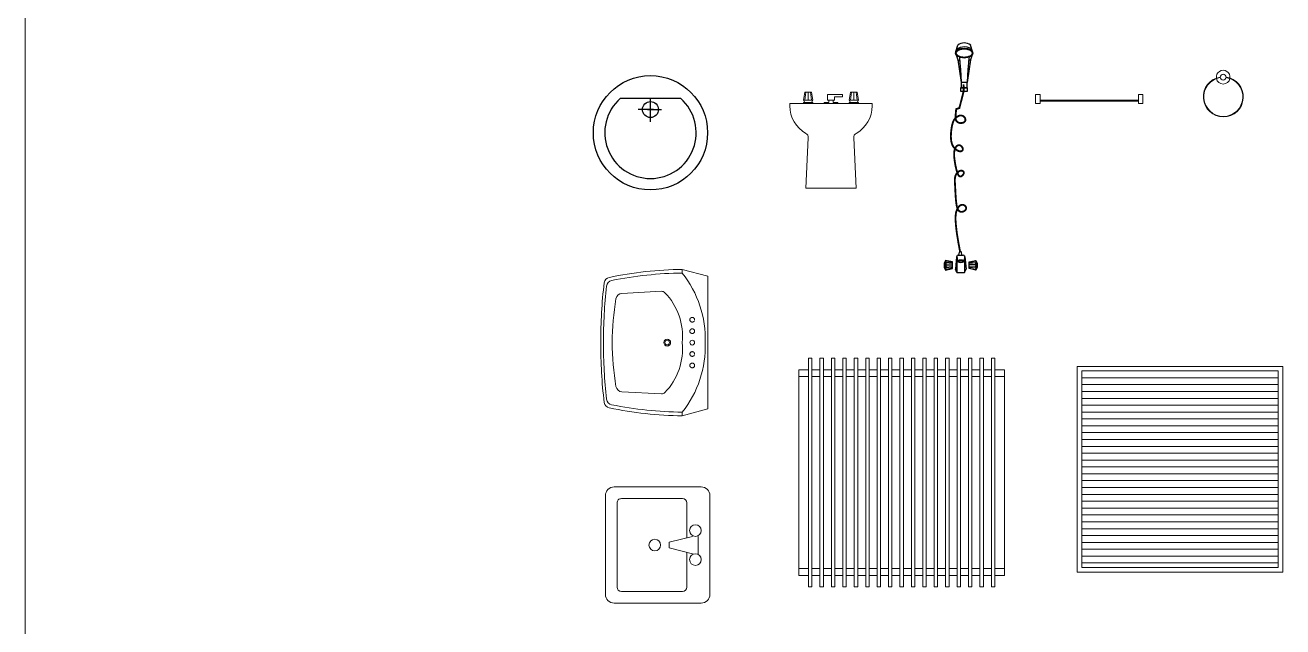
# Model space of a CAD drawing. Header units: inches. Extents: x 242965 to 445791, y 236206 to 423703.
# Drawn here: x 329306 to 334809, y 351889 to 354521 of the extents above; entities that cross this region are included whole.
import ezdxf

# ---------------------------------------------------------------- set-up
doc = ezdxf.new("R2010")
doc.units = ezdxf.units.IN
doc.header["$MEASUREMENT"] = 0
doc.linetypes.add('DASHEDX2', pattern=[1.5, 1, -0.5])
doc.layers.add('9', color=251, linetype='Continuous', lineweight=13)
doc.layers.add('e', color=96, linetype='Continuous', lineweight=5)
doc.layers.add('HATCH', color=8, linetype='Continuous')
doc.layers.add('NOI THAT', color=42, linetype='Continuous')
doc.styles.add('ATT', font='txt')

# ---------------------------------------------------------------- blocks, each defined once
blk = doc.blocks.new('AE5Z02')
blk.add_circle((0, 0), 12.5)
for centre, radius, start, end in [((0.6, -86.2), 87.5, 98.6337, 82.2156), ((0, 0), 30, 352.9195, 187.9298), ((0.6, -86.2), 85.5, 98.7607, 82.0886), ((0, 0), 30, 191.8159, 349.0334)]:
    blk.add_arc(centre, radius, start, end)
blk = doc.blocks.new('A$C67C63A3D')
at = {"layer": 'HATCH'}
for p, q in [((51.6, 966.7), (59.3, 994.9)), ((123.9, 967), (115.9, 994.9)), ((52.3, 952.5), (59.3, 931.3)), ((123.1, 952.1), (115.9, 931.3)), ((59.3, 931.3), (68.6, 926.4)), ((59.3, 931.3), (74.3, 832)), ((115.9, 931.3), (100.2, 832)), ((115.9, 931.3), (106.6, 926.4)), ((54.4, 69.8), (49.3, 15)), ((55.3, 73), (55.3, 0)), ((55.3, 73), (58, 49.9)), ((61.9, 76.8), (83, 76.8)), ((89.5, 73), (86.8, 49.9)), ((89.5, 73), (89.5, 0)), ((90.5, 69.8), (96.7, 15)), ((6, 53.6), (0, 41.6)), ((0, 41.6), (0, 23.6)), ((0, 23.6), (6, 11.6)), ((6, 53.6), (6, 11.6)), ((36, 47.6), (6, 53.6)), ((36, 41.6), (6, 44.7)), ((36, 23.6), (6, 20.4)), ((6, 11.6), (36, 17.6)), ((36, 45.1), (8.4, 51.1)), ((36, 35.6), (8.4, 37.1)), ((36, 29.6), (8.4, 28)), ((36, 20), (8.4, 14.1)), ((36, 17.6), (36, 47.6)), ((55.3, 0), (49.3, 15)), ((89.5, 0), (96.7, 15)), ((108.9, 47.6), (138.9, 53.6)), ((108.9, 45.1), (136.5, 51.1)), ((108.9, 17.6), (108.9, 47.6)), ((108.9, 41.6), (138.9, 44.7)), ((108.9, 35.6), (136.5, 37.1)), ((108.9, 29.6), (136.5, 28)), ((108.9, 23.6), (138.9, 20.4)), ((108.9, 20), (136.5, 14.1)), ((138.9, 11.6), (108.9, 17.6)), ((138.9, 53.6), (138.9, 11.6)), ((138.9, 53.6), (144.9, 41.6)), ((144.9, 23.6), (138.9, 11.6)), ((144.9, 41.6), (144.9, 23.6)), ((55.3, 0), (89.5, 0))]:
    blk.add_line(p, q, dxfattribs=at)
for points in [[(66.4, 942.4), (67.1, 936.9), (67.7, 931.7), (68.3, 925.3), (69, 916.6), (69.8, 904.2), (70.9, 886.8), (72.4, 863.2), (74.3, 832)], [(108.8, 942.2), (108, 936.8), (107.4, 931.6), (106.8, 925.3), (106.1, 916.6), (105.2, 904.2), (104, 886.8), (102.3, 863.2), (100.2, 832)], [(77.3, 76.8), (75.2, 91.3), (64.9, 89.3), (63.2, 76.8)], [(6, 53.6), (8.4, 51.1), (6, 44.7), (8.4, 37.1), (6, 32.8), (8.4, 28), (6, 20.4), (8.4, 14.1), (6, 11.6)], [(123.3, 14.7), (123.3, 14.6), (123.5, 14.6)], [(138.9, 53.6), (136.5, 51.1), (138.9, 44.7), (136.5, 37.1), (138.8, 32.8), (136.5, 28), (138.9, 20.4), (136.5, 14.1), (138.9, 11.6)]]:
    blk.add_lwpolyline(points, dxfattribs=at)
at = {"layer": 'HATCH', "const_width": 8}
blk.add_lwpolyline([(84.8, 824), (85.4, 793.8), (66.5, 719.9), (52.5, 715.4), (52.5, 715.4), (50.1, 688.9), (49.6, 676.1), (50.4, 670.5), (51.8, 666.7), (53.6, 663.5), (55.8, 660.8), (58.3, 658.6), (61, 656.9), (63.9, 655.6), (66.9, 654.8), (70, 654.3), (73.1, 654.2), (76.1, 654.3), (79, 654.8), (81.8, 655.5), (84.4, 656.6), (86.7, 657.8), (88.7, 659.4), (90.4, 661.1), (91.6, 663.1), (92.4, 665.2), (92.9, 667.5), (92.9, 669.8), (92.6, 672.2), (92, 674.5), (91, 676.7), (89.7, 678.8), (88.1, 680.7), (86.3, 682.4), (84.3, 683.9), (82.1, 685.1), (79.8, 686.1), (77.4, 686.9), (75.1, 687.4), (72.7, 687.6), (70.4, 687.5), (68.2, 687.2), (66, 686.5), (63.9, 685.7), (61.7, 684.7), (59.5, 683.4), (57.3, 682), (55, 680.4), (52.7, 678.7), (50.3, 676.8), (47.9, 674.4), (45.5, 671.5), (43.1, 667.9), (40.8, 663.5), (38.6, 658.1), (36.5, 651.6), (34.6, 644), (32.9, 635.4), (31.5, 626.2), (30.4, 616.5), (29.7, 606.6), (29.4, 597), (29.6, 587.7), (30.4, 579.1), (31.7, 571.4), (33.6, 564.6), (35.9, 558.6), (38.6, 553.4), (41.6, 548.9), (44.7, 545), (48, 541.7), (51.2, 538.9), (54.4, 536.5), (57.6, 534.6), (60.6, 533), (63.5, 531.8), (66.3, 531.1), (68.9, 530.6), (71.3, 530.6), (73.6, 530.8), (75.6, 531.4), (77.4, 532.3), (78.9, 533.4), (80.1, 534.8), (81, 536.4), (81.6, 538.2), (81.8, 540.1), (81.5, 542.2), (80.9, 544.4), (79.9, 546.6), (78.6, 548.8), (77, 550.9), (75.2, 552.8), (73.2, 554.5), (71.1, 556), (69, 557), (66.9, 557.7), (64.7, 557.9), (62.6, 557.7), (60.5, 557.1), (58.5, 556.1), (56.4, 554.7), (54.4, 552.9), (52.5, 550.8), (50.6, 548.2), (48.8, 545.2), (47.2, 541.7), (45.8, 537.5), (44.7, 532.6), (43.9, 527), (43.5, 520.5), (43.6, 513), (44.1, 504.6), (45.1, 495.5), (46.4, 485.9), (48, 476.1), (49.9, 466.5), (51.9, 457.3), (54, 448.9), (56.2, 441.4), (58.3, 435.2), (60.4, 430.3), (62.5, 426.4), (64.6, 423.6), (66.7, 421.7), (68.8, 420.7), (71, 420.5), (73.2, 420.9), (75.5, 421.8), (77.8, 423.3), (79.9, 425.1), (81.9, 427.3), (83.6, 429.6), (84.9, 432.1), (85.8, 434.5), (86.1, 437), (85.8, 439.2), (84.9, 441.3), (83.4, 443), (81.6, 444.5), (79.3, 445.5), (76.8, 446.1), (74, 446.2), (71, 445.8), (67.8, 444.7), (64.7, 443.1), (61.5, 440.9), (58.5, 438.2), (55.7, 435.1), (53.1, 431.5), (51, 427.5), (49.2, 423.2), (48, 418.5), (47.2, 413.5), (46.8, 407.9), (46.7, 401.8), (46.9, 395.1), (47.3, 387.6), (47.8, 379.3), (48.3, 370.1), (48.8, 359.9), (49.3, 349.1), (50, 338), (50.7, 326.8), (51.6, 315.9), (52.8, 305.5), (54.2, 296.1), (55.9, 287.9), (58, 281.2), (60.5, 275.9), (63.1, 271.9), (66.1, 269), (69.1, 267.1), (72.3, 266.1), (75.5, 265.8), (78.8, 266.1), (82, 266.9), (85.1, 268.1), (87.9, 269.7), (90.5, 271.6), (92.7, 273.7), (94.4, 276.1), (95.6, 278.6), (96.2, 281.1), (96.2, 283.7), (95.5, 286.3), (94.2, 288.8), (92.4, 291.1), (90.3, 293.1), (87.8, 294.7), (85, 296), (82.1, 296.8), (79, 296.9), (75.8, 296.5), (72.6, 295.3), (69.4, 293.4), (66.1, 290.6), (62.9, 286.8), (59.7, 282.1), (56.6, 276.3), (53.7, 269.2), (51.3, 259.6), (49.9, 246.3), (49.9, 227.8), (51.8, 203), (55.8, 170.4), (62.6, 128.8), (69.9, 90.4)], dxfattribs=at)
at = {"layer": 'HATCH'}
for points in [[(73.8, 807.9), (100.2, 807.9), (100.2, 832), (73.8, 832)], [(72, 793.8), (102, 793.8), (102, 807.9), (72, 807.9)]]:
    blk.add_lwpolyline(points, close=True, dxfattribs=at)
for centre, radius, start, end in [((87.6, 960), 44.9, 50.8763, 129.1237), ((61.9, 69.3), 7.5, 90, 175.6548), ((83, 69.3), 7.5, 4.3452, 90)]:
    blk.add_arc(centre, radius, start, end, dxfattribs=at)
for centre, major_axis, ratio in [((87.8, 960.2), (-38, 0), 0.567433), ((72.4, 49.9), (-14.4, 0), 0.454044)]:
    blk.add_ellipse(centre, major_axis=major_axis, ratio=ratio, dxfattribs=at)
blk.add_ellipse((85.8, 965.4), major_axis=(38.8, 2.5), ratio=0.554011, start_param=0.366137, end_param=2.479428, dxfattribs=at)
for points, knots in [([(52.8, 960.2), (52.8, 959.4), (52.9, 958.6), (53.4, 957.1), (53.7, 956.3), (54.5, 954.7), (55, 953.9), (56.3, 952.3), (57.1, 951.5), (58.9, 949.9), (59.9, 949.2), (62.1, 947.8), (63.3, 947.1), (65.8, 945.9), (67.2, 945.3), (70.7, 944), (72.9, 943.4), (77.5, 942.5), (79.9, 942.1), (84.8, 941.7), (87.3, 941.6), (92.2, 941.8), (94.7, 942), (99.4, 942.7), (101.8, 943.2), (106.1, 944.4), (108.2, 945.2), (112, 946.8), (113.7, 947.8), (116.4, 949.6), (117.5, 950.5), (119.4, 952.3), (120.1, 953.2), (121.4, 955), (121.9, 955.9), (122.5, 957.7), (122.7, 958.6), (122.9, 960.4), (122.8, 961.3), (122.4, 963.1), (122.1, 964), (121.2, 965.8), (120.5, 966.7), (119, 968.6), (118.1, 969.5), (115.9, 971.2), (114.7, 972), (112, 973.5), (110.6, 974.3), (107.4, 975.5), (105.7, 976.1), (102.2, 977.1), (100.4, 977.5), (96.6, 978.2), (94.6, 978.4), (90.7, 978.7), (88.7, 978.8), (84.7, 978.7), (82.7, 978.6), (78.9, 978.2), (76.9, 977.9), (73.2, 977.1), (71.5, 976.6), (68.1, 975.5), (66.5, 974.8), (63.5, 973.4), (62.1, 972.7), (59.6, 971.1), (58.5, 970.2), (56.6, 968.4), (55.8, 967.5), (54.5, 965.7), (53.9, 964.8), (53.2, 963), (53, 962.1), (52.9, 960.9), (52.8, 960.5), (52.8, 960.2)], [0, 0, 0, 0, 0.144418, 0.144418, 0.288837, 0.288837, 0.433255, 0.433255, 0.577674, 0.577674, 0.722092, 0.722092, 0.866511, 0.866511, 1.010929, 1.010929, 1.215186, 1.215186, 1.419443, 1.419443, 1.6237, 1.6237, 1.827957, 1.827957, 2.032214, 2.032214, 2.236471, 2.236471, 2.440728, 2.440728, 2.605198, 2.605198, 2.769669, 2.769669, 2.93414, 2.93414, 3.09861, 3.09861, 3.263081, 3.263081, 3.427552, 3.427552, 3.592022, 3.592022, 3.756493, 3.756493, 3.920964, 3.920964, 4.085434, 4.085434, 4.249905, 4.249905, 4.414376, 4.414376, 4.578847, 4.578847, 4.743317, 4.743317, 4.907788, 4.907788, 5.072259, 5.072259, 5.236729, 5.236729, 5.4012, 5.4012, 5.565671, 5.565671, 5.730141, 5.730141, 5.894612, 5.894612, 6.059083, 6.059083, 6.223553, 6.223553, 6.283185, 6.283185, 6.283185, 6.283185]), ([(60, 49.9), (60, 49.8), (60, 49.7), (60.1, 49.4), (60.2, 49.2), (60.4, 48.9), (60.6, 48.7), (61.1, 48.3), (61.3, 48), (62.4, 47.4), (63.3, 46.9), (65.5, 46.2), (66.8, 45.9), (69.5, 45.4), (71, 45.3), (73.9, 45.3), (75.3, 45.4), (78, 45.8), (79.3, 46.1), (81.5, 46.9), (82.5, 47.4), (83.6, 48.1), (84, 48.4), (84.5, 49), (84.7, 49.2), (84.8, 49.6), (84.8, 49.7), (84.9, 49.9), (84.8, 50), (84.8, 50.3), (84.7, 50.5), (84.5, 50.8), (84.3, 51), (83.8, 51.5), (83.6, 51.7), (82.5, 52.4), (81.6, 52.8), (79.4, 53.6), (78.1, 53.9), (75.5, 54.3), (74, 54.4), (71.2, 54.4), (69.7, 54.3), (67, 53.9), (65.7, 53.6), (63.5, 52.9), (62.5, 52.5), (61.3, 51.7), (60.9, 51.4), (60.4, 50.8), (60.2, 50.6), (60.1, 50.2), (60, 50.1), (60, 49.9), (60, 49.9), (60, 49.9)], [0, 0, 0, 0, 0.151552, 0.151552, 0.303105, 0.303105, 0.454657, 0.454657, 0.60621, 0.60621, 0.927403, 0.927403, 1.248596, 1.248596, 1.56979, 1.56979, 1.890983, 1.890983, 2.212177, 2.212177, 2.53337, 2.53337, 2.742755, 2.742755, 2.952141, 2.952141, 3.110496, 3.110496, 3.26885, 3.26885, 3.427205, 3.427205, 3.58556, 3.58556, 3.743915, 3.743915, 4.06285, 4.06285, 4.381784, 4.381784, 4.700719, 4.700719, 5.019654, 5.019654, 5.338589, 5.338589, 5.657523, 5.657523, 5.870809, 5.870809, 6.084095, 6.084095, 6.242447, 6.242447, 6.283185, 6.283185, 6.283185, 6.283185])]:
    blk.add_open_spline(points, degree=3, knots=knots, dxfattribs=at)
blk = doc.blocks.new('AE0P01')
for p, q in [((0, 0), (0, 900)), ((0, 900), (900, 900)), ((900, 0), (900, 900)), ((20, 20), (20, 880)), ((20, 880), (880, 880)), ((20, 850), (880, 850)), ((880, 20), (880, 880)), ((20, 820), (880, 820)), ((20, 790), (880, 790)), ((20, 760), (880, 760)), ((20, 730), (880, 730)), ((20, 700), (880, 700)), ((20, 670), (880, 670)), ((20, 640), (880, 640)), ((20, 610), (880, 610)), ((20, 580), (880, 580)), ((20, 550), (880, 550)), ((20, 520), (880, 520)), ((20, 490), (880, 490)), ((20, 460), (880, 460)), ((20, 430), (880, 430)), ((20, 400), (880, 400)), ((20, 370), (880, 370)), ((20, 340), (880, 340)), ((20, 310), (880, 310)), ((20, 280), (880, 280)), ((20, 250), (880, 250)), ((20, 220), (880, 220)), ((20, 190), (880, 190)), ((20, 160), (880, 160)), ((20, 130), (880, 130)), ((20, 100), (880, 100)), ((20, 70), (880, 70)), ((0, 0), (900, 0)), ((20, 40), (880, 40)), ((20, 20), (880, 20))]:
    blk.add_line(p, q)
blk = doc.blocks.new('AE0P02')
for p, q in [((42.5, -50), (42.5, 950)), ((42.5, 950), (57.5, 950)), ((57.5, -50), (57.5, 950)), ((92.5, -50), (92.5, 950)), ((92.5, 950), (107.5, 950)), ((107.5, -50), (107.5, 950)), ((142.5, -50), (142.5, 950)), ((142.5, 950), (157.5, 950)), ((157.5, -50), (157.5, 950)), ((192.5, -50), (192.5, 950)), ((192.5, 950), (207.5, 950)), ((207.5, -50), (207.5, 950)), ((242.5, -50), (242.5, 950)), ((242.5, 950), (257.5, 950)), ((257.5, -50), (257.5, 950)), ((292.5, -50), (292.5, 950)), ((292.5, 950), (307.5, 950)), ((307.5, -50), (307.5, 950)), ((342.5, -50), (342.5, 950)), ((342.5, 950), (357.5, 950)), ((357.5, -50), (357.5, 950)), ((392.5, -50), (392.5, 950)), ((392.5, 950), (407.5, 950)), ((407.5, -50), (407.5, 950)), ((442.5, -50), (442.5, 950)), ((442.5, 950), (457.5, 950)), ((457.5, -50), (457.5, 950)), ((492.5, -50), (492.5, 950)), ((492.5, 950), (507.5, 950)), ((507.5, -50), (507.5, 950)), ((542.5, -50), (542.5, 950)), ((542.5, 950), (557.5, 950)), ((557.5, -50), (557.5, 950)), ((592.5, -50), (592.5, 950)), ((592.5, 950), (607.5, 950)), ((607.5, -50), (607.5, 950)), ((642.5, -50), (642.5, 950)), ((642.5, 950), (657.5, 950)), ((657.5, -50), (657.5, 950)), ((692.5, -50), (692.5, 950)), ((692.5, 950), (707.5, 950)), ((707.5, -50), (707.5, 950)), ((742.5, -50), (742.5, 950)), ((742.5, 950), (757.5, 950)), ((757.5, -50), (757.5, 950)), ((792.5, 950), (807.5, 950)), ((792.5, -50), (792.5, 950)), ((807.5, -50), (807.5, 950)), ((842.5, 950), (857.5, 950)), ((842.5, -50), (842.5, 950)), ((857.5, -50), (857.5, 950)), ((0, 0), (0, 900)), ((0, 900), (42.5, 900)), ((57.5, 900), (92.5, 900)), ((107.5, 900), (142.5, 900)), ((157.5, 900), (192.5, 900)), ((207.5, 900), (242.5, 900)), ((257.5, 900), (292.5, 900)), ((307.5, 900), (342.5, 900)), ((357.5, 900), (392.5, 900)), ((407.5, 900), (442.5, 900)), ((457.5, 900), (492.5, 900)), ((507.5, 900), (542.5, 900)), ((557.5, 900), (592.5, 900)), ((607.5, 900), (642.5, 900)), ((657.5, 900), (692.5, 900)), ((707.5, 900), (742.5, 900)), ((757.5, 900), (792.5, 900)), ((807.5, 900), (842.5, 900)), ((857.5, 900), (900, 900)), ((900, 0), (900, 900)), ((0, 870), (42.5, 870)), ((57.5, 870), (92.5, 870)), ((107.5, 870), (142.5, 870)), ((157.5, 870), (192.5, 870)), ((207.5, 870), (242.5, 870)), ((257.5, 870), (292.5, 870)), ((307.5, 870), (342.5, 870)), ((357.5, 870), (392.5, 870)), ((407.5, 870), (442.5, 870)), ((457.5, 870), (492.5, 870)), ((507.5, 870), (542.5, 870)), ((557.5, 870), (592.5, 870)), ((607.5, 870), (642.5, 870)), ((657.5, 870), (692.5, 870)), ((707.5, 870), (742.5, 870)), ((757.5, 870), (792.5, 870)), ((807.5, 870), (842.5, 870)), ((857.5, 870), (900, 870)), ((0, 30), (42.5, 30)), ((0, 0), (42.5, 0)), ((57.5, 30), (92.5, 30)), ((57.5, 0), (92.5, 0)), ((107.5, 30), (142.5, 30)), ((107.5, 0), (142.5, 0)), ((157.5, 30), (192.5, 30)), ((157.5, 0), (192.5, 0)), ((207.5, 30), (242.5, 30)), ((207.5, 0), (242.5, 0)), ((257.5, 30), (292.5, 30)), ((257.5, 0), (292.5, 0)), ((307.5, 30), (342.5, 30)), ((307.5, 0), (342.5, 0)), ((357.5, 30), (392.5, 30)), ((357.5, 0), (392.5, 0)), ((407.5, 30), (442.5, 30)), ((407.5, 0), (442.5, 0)), ((457.5, 30), (492.5, 30)), ((457.5, 0), (492.5, 0)), ((507.5, 30), (542.5, 30)), ((507.5, 0), (542.5, 0)), ((557.5, 30), (592.5, 30)), ((557.5, 0), (592.5, 0)), ((607.5, 30), (642.5, 30)), ((607.5, 0), (642.5, 0)), ((657.5, 30), (692.5, 30)), ((657.5, 0), (692.5, 0)), ((707.5, 30), (742.5, 30)), ((707.5, 0), (742.5, 0)), ((757.5, 30), (792.5, 30)), ((757.5, 0), (792.5, 0)), ((807.5, 30), (842.5, 30)), ((807.5, 0), (842.5, 0)), ((857.5, 30), (900, 30)), ((857.5, 0), (900, 0)), ((42.5, -50), (57.5, -50)), ((92.5, -50), (107.5, -50)), ((142.5, -50), (157.5, -50)), ((192.5, -50), (207.5, -50)), ((242.5, -50), (257.5, -50)), ((292.5, -50), (307.5, -50)), ((342.5, -50), (357.5, -50)), ((392.5, -50), (407.5, -50)), ((442.5, -50), (457.5, -50)), ((492.5, -50), (507.5, -50)), ((542.5, -50), (557.5, -50)), ((592.5, -50), (607.5, -50)), ((642.5, -50), (657.5, -50)), ((692.5, -50), (707.5, -50)), ((742.5, -50), (757.5, -50)), ((792.5, -50), (807.5, -50)), ((842.5, -50), (857.5, -50))]:
    blk.add_line(p, q)
blk = doc.blocks.new('LV01_P')
for p, q in [((-290, 0), (-320, -112.5)), ((-290, 0), (290, 0)), ((290, 0), (320, -112.5)), ((-320, -112.5), (-304.2, -112.5)), ((304.2, -112.5), (320, -112.5)), ((-224.4, -204), (-215.5, -376.4)), ((224.4, -204), (215.5, -376.4))]:
    blk.add_line(p, q)
at = {"linetype": 'DASHEDX2'}
for centre, radius in [((-100, -68.8), 10.5), ((-100, -68.8), 10.2), ((-50, -68.8), 10.5), ((-50, -68.8), 10.2), ((50, -68.8), 10.5), ((50, -68.8), 10.2), ((100, -68.8), 10.5), ((100, -68.8), 10.2)]:
    blk.add_circle(centre, radius, dxfattribs=at)
for centre, radius in [((0, -68.8), 10.5), ((0, -178.4), 15), ((0, -178.4), 10)]:
    blk.add_circle(centre, radius)
for centre, radius, start, end in [((-15.6, -475.9), 464, 88.0682, 128.4553), ((15.6, -475.9), 464, 51.5447, 91.9318), ((1329.8, -95), 1649.9, 180.6088, 191.7933), ((1345.6, -95), 1649.9, 180.6088, 191.4142), ((-27.1, -386.2), 275.1, 84.3472, 134.0569), ((27.1, -386.2), 275.1, 45.9431, 95.6528), ((-1345.6, -95), 1649.9, 348.5858, 359.3912), ((-1329.8, -95), 1649.9, 348.2067, 359.3912), ((-204.5, -202.9), 20, 134.0569, 182.9669), ((204.5, -202.9), 20, 357.0331, 45.9431), ((-187.5, -374.9), 28, 182.9669, 260.9653), ((187.5, -374.9), 28, 279.0347, 357.0331), ((-257.9, -426.5), 28, 191.7933, 262.1623), ((-244.2, -416), 28, 191.4142, 263.5691), ((23.9, 956.8), 1376.4, 260.9781, 268.9755), ((-23.8, 957.7), 1377.3, 270.9609, 279.0119), ((244.2, -416), 28, 276.4309, 348.5858), ((257.9, -426.5), 28, 277.8377, 348.2067), ((-5.6, 1701.2), 2170.5, 263.2249, 270.1481), ((-5.6, 1701.2), 2158.5, 263.5691, 270.149), ((5.6, 1701.2), 2158.5, 269.851, 276.4309), ((5.6, 1701.2), 2170.5, 269.8519, 276.7751)]:
    blk.add_arc(centre, radius, start, end)
blk = doc.blocks.new('15PLAV06')
at = {"color": 0, "linetype": 'ByBlock'}
for p, q in [((16.5, 10), (1.5, 10)), ((0, 8.5), (0, -8.5)), ((4, 1.25), (4, 7.25)), ((4.75, 8), (15.25, 8)), ((16, 7.25), (16, -7.25)), ((18, -8.5), (18, 8.5)), ((2, -1.5), (2, 1.5)), ((7, 0.5), (3, 1.5)), ((7, -0.5), (7, 0.5)), ((3, -1.5), (7, -0.5)), ((4, -7.25), (4, -1.25)), ((15.25, -8), (4.75, -8)), ((1.5, -10), (16.5, -10))]:
    blk.add_line(p, q, dxfattribs=at)
for centre in [(2.5, 2.5), (9.5, 0), (2.5, -2.5)]:
    blk.add_circle(centre, 1, dxfattribs=at)
for centre, radius, start, end in [((1.5, 8.5), 1.5, 90, 180), ((16.5, 8.5), 1.5, 0, 90), ((4.75, 7.25), 0.75, 90, 180), ((15.25, 7.25), 0.75, 0, 90), ((1.5, -8.5), 1.5, 180, 270), ((4.75, -7.25), 0.75, 180, 270), ((15.25, -7.25), 0.75, 270, 0), ((16.5, -8.5), 1.5, 270, 0)]:
    blk.add_arc(centre, radius, start, end, dxfattribs=at)
at = {"color": 0, "linetype": 'ByBlock', "style": 'ATT'}
for tag, p, flags in [('ITEM', (0, -20), 3), ('ROOM_NUMBER', (0, -29), 1)]:
    blk.add_attdef(tag, p, '', height=6, dxfattribs=dict(at, flags=flags))
blk = doc.blocks.new('AF5021')
for p, q in [((-110, 420), (-115, 385)), ((-100, 420), (-100, 385)), ((-90, 420), (-85, 385)), ((90, 420), (85, 385)), ((100, 420), (100, 385)), ((110, 420), (115, 385)), ((-120, 385), (-80, 385)), ((-120, 370), (-80, 370)), ((-85, 375), (-115, 375)), ((-30, 370), (30, 370)), ((-10, 385), (10, 385)), ((120, 385), (80, 385)), ((80, 370), (120, 370)), ((85, 375), (115, 375))]:
    blk.add_line(p, q)
blk.add_lwpolyline([(-120, 370), (-180, 370), (-180, 360, 0.270349), (-110, 240, -0.305233), (-100, 220), (-110, 0), (110, 0), (100, 220, -0.305233), (110, 240, 0.270349), (180, 360), (180, 370), (120, 370), (120, 375), (115, 375), (120, 385), (115, 420), (85, 420), (80, 385), (85, 375), (80, 375), (80, 370), (30, 370), (30, 375), (10, 375), (10, 385), (15, 385), (15, 400), (50, 400), (50, 410), (-15, 410), (-15, 385), (-10, 385), (-10, 375), (-30, 375), (-30, 370), (-80, 370), (-80, 375), (-85, 375), (-80, 385), (-85, 420), (-115, 420), (-120, 385), (-115, 375), (-120, 375)], format="xyb", close=True)
blk.add_lwpolyline([(10, 385), (10, 375)])
blk = doc.blocks.new('A$C641B1DE6')
at = {"layer": 'NOI THAT', "color": 35}
for p, q in [((382.3, 400), (117.7, 400)), ((250, 297.3), (250, 400)), ((263.5, 351.7), (195.4, 351.7)), ((236.5, 351.7), (298.4, 351.7))]:
    blk.add_line(p, q, dxfattribs=at)
for centre, radius in [((250, 250), 250), ((250, 351.7), 35)]:
    blk.add_circle(centre, radius, dxfattribs=at)
blk.add_arc((250, 250), 200, 131.4096, 48.5904, dxfattribs=at)
blk = doc.blocks.new('AE5Z01')
for p, q in [((0, 0), (0, -40)), ((20, 0), (0, 0)), ((20, -40), (20, 0)), ((450, -40), (450, 0)), ((450, 0), (470, 0)), ((470, 0), (470, -40)), ((0, -40), (20, -40)), ((20, -25), (450, -25)), ((20, -30), (450, -30)), ((470, -40), (450, -40))]:
    blk.add_line(p, q)

msp = doc.modelspace()

# ---------------------------------------------------------------- linework, layer by layer
at = {"layer": 'e', "linetype": 'Continuous'}
msp.add_line((329306.222, 336420.808), (329306.222, 372060.808), dxfattribs=at)

# ---------------------------------------------------------------- block references
at = {"layer": '9'}
for name, p in [('A$C67C63A3D', (333327.371, 353438.454)), ('A$C641B1DE6', (331792.316, 353800.25)), ('AE5Z02', (334548.025, 354293.429)), ('AF5021', (332832.196, 353807.622)), ('AE5Z01', (333726.918, 354217.99)), ('AE0P02', (332691.378, 352113.971)), ('AE0P01', (333909.204, 352128.674))]:
    msp.add_blockref(name, p, dxfattribs=at)
at = {"layer": '9', "rotation": 270}
msp.add_blockref('LV01_P', (332293.874, 353132.496), dxfattribs=at)
at = {"layer": '9', "xscale": 25.40000000002328, "yscale": 25.40000000002328, "zscale": 25.40000000002328, "rotation": 180}
msp.add_blockref('15PLAV06', (332302.456, 352247.046), dxfattribs=at)

doc.saveas('drawing.dxf')
